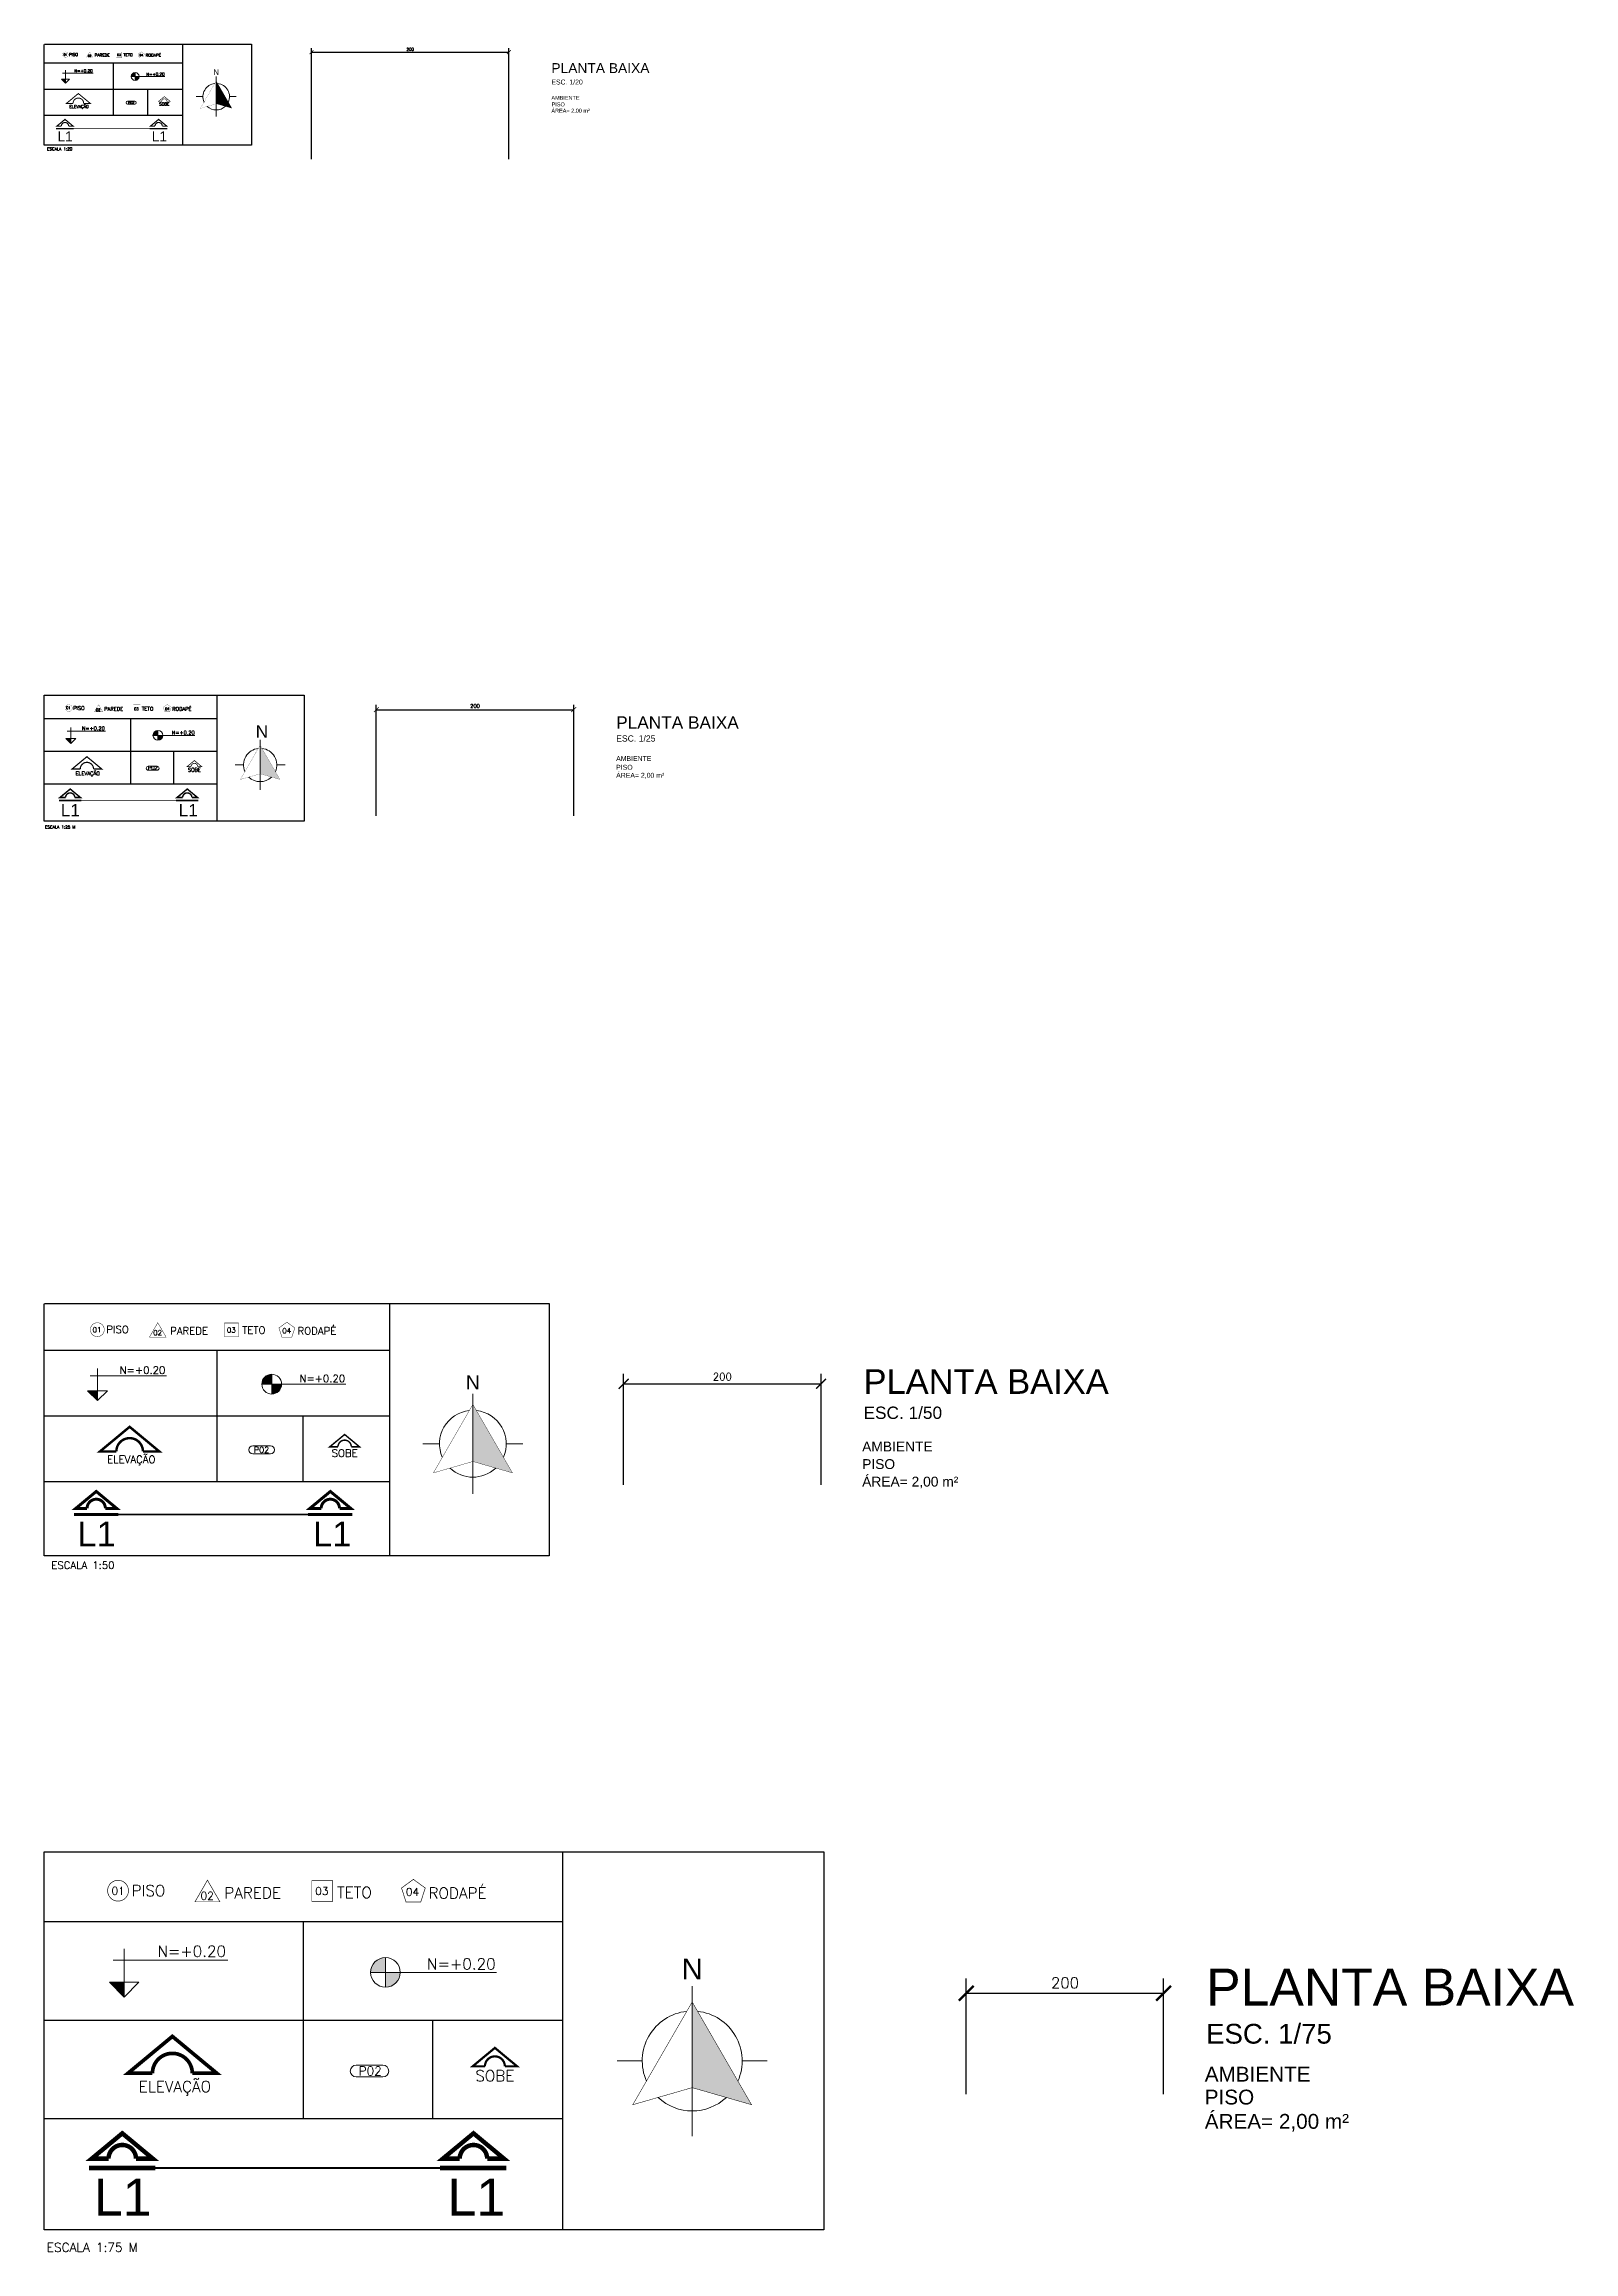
# Model space of a CAD drawing. Header units: millimetres. Extents: x 1206 to 1682, y 143 to 342.
# Drawn here: x 1243.6 to 1259.09, y 295.4 to 317.76 of the extents above; entities that cross this region are included whole.
import ezdxf
from ezdxf.enums import TextEntityAlignment as Align

# ---------------------------------------------------------------- set-up
doc = ezdxf.new("R2010")
doc.units = ezdxf.units.MM
doc.header["$PDMODE"] = 34
doc.header["$PDSIZE"] = -5
doc.linetypes.add('ACAD_ISO06W100', pattern=[37.5, 24, -3, 0.5, -3, 0.5, -3, 0.5, -3])
doc.layers.get('0').update_dxf_attribs({"color": 1})
doc.layers.get('DEFPOINTS').update_dxf_attribs({"lineweight": 0})
for name, color, linetype, lineweight in [('AR-CORTE', 96, 'ACAD_ISO06W100', 5), ('AR-COTA', 1, 'Continuous', 5), ('AR-SÍMBOLOS', 96, 'Continuous', 20), ('AR-TXT', 174, 'Continuous', 0), ('AR-TXT-AMBIENTE', 174, 'Continuous', 0), ('AR-TXT-ESPECIFICAÇÕES', 174, 'Continuous', 0), ('AR-TXT-ÁREA', 7, 'Continuous', 0)]:
    doc.layers.add(name, color=color, linetype=linetype, lineweight=lineweight)
doc.styles.add('100_TXT', font='arial.ttf', dxfattribs={"height": 0.5})
doc.styles.add('100_TXT_ESPECIFIC', font='romans.shx', dxfattribs={"height": 0.15})
doc.styles.add('100_TXT_ESQUADRIA', font='romans.shx', dxfattribs={"height": 0.12})
doc.styles.add('20_COTAS', font='romans.shx', dxfattribs={"height": 0.03})
doc.styles.add('20_TXT 1', font='arial.ttf', dxfattribs={"height": 0.1})
doc.styles.add('20_TXT 2', font='arial.ttf', dxfattribs={"height": 0.05})
doc.styles.add('20_TXT 3', font='arial.ttf', dxfattribs={"height": 0.04})
doc.styles.add('250_TXT', font='arial.ttf', dxfattribs={"height": 1.25})
doc.styles.add('25_COTAS', font='romans.shx', dxfattribs={"height": 0.038})
doc.styles.add('25_TXT', font='arial.ttf', dxfattribs={"height": 0.125})
doc.styles.add('25_TXT 1', font='arial.ttf', dxfattribs={"height": 0.125})
doc.styles.add('25_TXT 2', font='arial.ttf', dxfattribs={"height": 0.0625})
doc.styles.add('25_TXT 3', font='arial.ttf', dxfattribs={"height": 0.05})
doc.styles.add('25_TXT_ESPECIFIC', font='romans.shx', dxfattribs={"height": 0.0375})
doc.styles.add('50_COTAS', font='romans.shx', dxfattribs={"height": 0.075})
doc.styles.add('50_TXT 1', font='arial.ttf', dxfattribs={"height": 0.25})
doc.styles.add('50_TXT 2', font='arial.ttf', dxfattribs={"height": 0.125})
doc.styles.add('50_TXT 3', font='arial.ttf', dxfattribs={"height": 0.1})
doc.styles.add('75_COTAS', font='romans.shx', dxfattribs={"height": 0.11})
doc.styles.add('75_TXT 1', font='arial.ttf', dxfattribs={"height": 0.375})
doc.styles.add('75_TXT 2', font='arial.ttf', dxfattribs={"height": 0.2})
doc.styles.add('75_TXT 3', font='arial.ttf', dxfattribs={"height": 0.15})
doc.dimstyles.new('20', dxfattribs={"dimscale": 200, "dimtxt": 0.04, "dimasz": 0.0002, "dimexe": 0.0002, "dimexo": 0.0002, "dimgap": 7e-05, "dimtad": 1, "dimdec": 0, "dimlfac": 100, "dimzin": 0, "dimdsep": 46, "dimtxsty": '20_COTAS', "dimblk": 'ARCHTICK', "dimcen": 0.009, "dimclrd": 256, "dimclre": 256, "dimclrt": 7, "dimaunit": 1, "dimadec": 0, "dimazin": 0, "dimtfac": 0.05, "dimtdec": 0, "dimtix": 1, "dimtofl": 0, "dimtmove": 2, "dimatfit": 3, "dimldrblk": 'ARCHTICK', "dimfxl": 1, "dimtvp": 0.75, "dimtolj": 1, "dimtzin": 0, "dimarcsym": 0})
doc.dimstyles.new('25', dxfattribs={"dimscale": 250, "dimtxt": 0.05, "dimasz": 0.0002, "dimexe": 0.0002, "dimexo": 0.0002, "dimgap": 7e-05, "dimtad": 1, "dimdec": 0, "dimlfac": 100, "dimzin": 0, "dimdsep": 46, "dimtxsty": '25_COTAS', "dimblk": 'ARCHTICK', "dimcen": 0.009, "dimclrd": 256, "dimclre": 256, "dimclrt": 7, "dimaunit": 1, "dimadec": 0, "dimazin": 0, "dimtfac": 0.05, "dimtdec": 0, "dimtix": 1, "dimtofl": 0, "dimtmove": 2, "dimatfit": 3, "dimldrblk": 'ARCHTICK', "dimfxl": 1, "dimtvp": 0.75, "dimtolj": 1, "dimtzin": 0, "dimarcsym": 0})
doc.dimstyles.new('50', dxfattribs={"dimscale": 500, "dimtxt": 0.1, "dimasz": 0.0002, "dimexe": 0.0002, "dimexo": 0.0002, "dimgap": 7e-05, "dimtad": 1, "dimdec": 0, "dimlfac": 100, "dimzin": 0, "dimdsep": 46, "dimtxsty": '50_COTAS', "dimblk": 'ARCHTICK', "dimcen": 0.009, "dimclrd": 256, "dimclre": 256, "dimclrt": 7, "dimaunit": 1, "dimadec": 0, "dimazin": 0, "dimtfac": 0.05, "dimtdec": 0, "dimtix": 1, "dimtofl": 0, "dimtmove": 2, "dimatfit": 3, "dimldrblk": 'DOT', "dimfxl": 1, "dimtvp": 0.75, "dimtolj": 1, "dimtzin": 0, "dimarcsym": 0})
doc.dimstyles.new('75', dxfattribs={"dimscale": 500, "dimtxt": 0.15, "dimasz": 0.0003, "dimexe": 0.0003, "dimexo": 0.0002, "dimgap": 0.0001, "dimtad": 1, "dimdec": 0, "dimlfac": 100, "dimzin": 0, "dimdsep": 46, "dimtxsty": '75_COTAS', "dimblk": 'ARCHTICK', "dimcen": 0.00135, "dimclrd": 256, "dimclre": 256, "dimclrt": 7, "dimaunit": 1, "dimadec": 0, "dimazin": 0, "dimtfac": 0.05, "dimtdec": 0, "dimtix": 1, "dimtofl": 0, "dimtmove": 2, "dimatfit": 3, "dimldrblk": 'ARCHTICK', "dimfxl": 1, "dimtvp": 0.75, "dimtolj": 1, "dimtzin": 0, "dimarcsym": 0})

# ---------------------------------------------------------------- blocks, each defined once
blk = doc.blocks.new('_ArchTick')
at = {"color": 0, "linetype": 'ByBlock', "const_width": 0.15}
blk.add_lwpolyline([(-0.5, -0.5), (0.5, 0.5)], dxfattribs=at)
blk = doc.blocks.new('*D28')
at = {"layer": 'AR-COTA', "lineweight": -2, "transparency": 16777216}
for p, q in [((1252.938, 296.992), (1252.938, 298.166)), ((1254.938, 296.992), (1254.938, 298.166)), ((1252.938, 298.016), (1254.938, 298.016))]:
    blk.add_line(p, q, dxfattribs=at)
at = {"layer": 'DEFPOINTS', "color": 0, "transparency": 16777216}
for p in [(1254.938, 298.016), (1252.938, 296.892), (1254.938, 296.892)]:
    blk.add_point(p, dxfattribs=at)
at = {"layer": 'AR-COTA', "lineweight": -2, "transparency": 16777216, "xscale": 0.15, "yscale": 0.15, "zscale": 0.15, "rotation": 180}
blk.add_blockref('_ArchTick', (1252.938, 298.016), dxfattribs=at)
at = {"layer": 'AR-COTA', "lineweight": -2, "transparency": 16777216, "xscale": 0.15, "yscale": 0.15, "zscale": 0.15}
blk.add_blockref('_ArchTick', (1254.938, 298.016), dxfattribs=at)
at = {"layer": 'AR-COTA', "color": 7, "transparency": 16777216, "insert": (1253.938, 298.121), "char_height": 0.11, "attachment_point": 5, "style": '75_COTAS'}
blk.add_mtext('\\A1;200', dxfattribs=at)
blk = doc.blocks.new('*D29')
at = {"layer": 'AR-COTA', "lineweight": -2, "transparency": 16777216}
for p, q in [((1249.467, 303.166), (1249.467, 304.29)), ((1249.467, 304.19), (1251.467, 304.19)), ((1251.467, 303.166), (1251.467, 304.29))]:
    blk.add_line(p, q, dxfattribs=at)
at = {"layer": 'DEFPOINTS', "color": 0, "transparency": 16777216}
for p in [(1251.467, 304.19), (1249.467, 303.066), (1251.467, 303.066)]:
    blk.add_point(p, dxfattribs=at)
at = {"layer": 'AR-COTA', "lineweight": -2, "transparency": 16777216, "xscale": 0.1, "yscale": 0.1, "zscale": 0.1, "rotation": 180}
blk.add_blockref('_ArchTick', (1249.467, 304.19), dxfattribs=at)
at = {"layer": 'AR-COTA', "lineweight": -2, "transparency": 16777216, "xscale": 0.1, "yscale": 0.1, "zscale": 0.1}
blk.add_blockref('_ArchTick', (1251.467, 304.19), dxfattribs=at)
at = {"layer": 'AR-COTA', "color": 7, "transparency": 16777216, "insert": (1250.467, 304.262), "char_height": 0.075, "attachment_point": 5, "style": '50_COTAS'}
blk.add_mtext('\\A1;200', dxfattribs=at)
blk = doc.blocks.new('_DOT')
at = {"color": 0, "linetype": 'ByBlock'}
blk.add_line((-0.5, 0), (-1, 0), dxfattribs=at)
at = {"color": 0, "linetype": 'ByBlock', "const_width": 0.5}
blk.add_lwpolyline([(-0.25, 0, 1), (0.25, 0, 1)], format="xyb", close=True, dxfattribs=at)
blk = doc.blocks.new('*D30')
at = {"layer": 'AR-COTA', "lineweight": -2, "transparency": 16777216}
for p, q in [((1246.962, 309.945), (1246.962, 311.069)), ((1246.962, 311.019), (1248.962, 311.019)), ((1248.962, 309.945), (1248.962, 311.069))]:
    blk.add_line(p, q, dxfattribs=at)
at = {"layer": 'DEFPOINTS', "color": 0, "transparency": 16777216}
for p in [(1248.962, 311.019), (1246.962, 309.895), (1248.962, 309.895)]:
    blk.add_point(p, dxfattribs=at)
at = {"layer": 'AR-COTA', "lineweight": -2, "transparency": 16777216, "xscale": 0.05, "yscale": 0.05, "zscale": 0.05, "rotation": 180}
blk.add_blockref('_ArchTick', (1246.962, 311.019), dxfattribs=at)
at = {"layer": 'AR-COTA', "lineweight": -2, "transparency": 16777216, "xscale": 0.05, "yscale": 0.05, "zscale": 0.05}
blk.add_blockref('_ArchTick', (1248.962, 311.019), dxfattribs=at)
at = {"layer": 'AR-COTA', "color": 7, "transparency": 16777216, "insert": (1247.962, 311.056), "char_height": 0.038, "attachment_point": 5, "style": '25_COTAS'}
blk.add_mtext('\\A1;200', dxfattribs=at)
blk = doc.blocks.new('*D31')
at = {"layer": 'AR-COTA', "lineweight": -2, "transparency": 16777216}
for p, q in [((1246.305, 316.596), (1246.305, 317.72)), ((1246.305, 317.68), (1248.305, 317.68)), ((1248.305, 316.596), (1248.305, 317.72))]:
    blk.add_line(p, q, dxfattribs=at)
at = {"layer": 'DEFPOINTS', "color": 0, "transparency": 16777216}
for p in [(1248.305, 317.68), (1246.305, 316.556), (1248.305, 316.556)]:
    blk.add_point(p, dxfattribs=at)
at = {"layer": 'AR-COTA', "lineweight": -2, "transparency": 16777216, "xscale": 0.04, "yscale": 0.04, "zscale": 0.04, "rotation": 180}
blk.add_blockref('_ArchTick', (1246.305, 317.68), dxfattribs=at)
at = {"layer": 'AR-COTA', "lineweight": -2, "transparency": 16777216, "xscale": 0.04, "yscale": 0.04, "zscale": 0.04}
blk.add_blockref('_ArchTick', (1248.305, 317.68), dxfattribs=at)
at = {"layer": 'AR-COTA', "color": 7, "transparency": 16777216, "insert": (1247.305, 317.709), "char_height": 0.03, "attachment_point": 5, "style": '20_COTAS'}
blk.add_mtext('\\A1;200', dxfattribs=at)
blk = doc.blocks.new('SIMBOLO NIVEL PLANTA CM')
at = {"layer": 'AR-SÍMBOLOS'}
h = blk.add_hatch(color=256, dxfattribs=at)
h.paths.add_polyline_path([(461, 377.5), (461, 397.5, 0.414214), (441, 377.5)])
h.paths.add_polyline_path([(481, 377.5), (461, 377.5), (461, 357.5, 0.414214)])
for p, q in [((461, 397.5), (461, 357.5)), ((611, 377.5), (441, 377.5))]:
    blk.add_line(p, q, dxfattribs=at)
blk.add_circle((461, 377.5), 20, dxfattribs=at)
blk = doc.blocks.new('SIMBOLO NIVEL CORTE CM')
at = {"layer": 'AR-SÍMBOLOS'}
blk.add_hatch(color=256, dxfattribs=at).paths.add_polyline_path([(108.1, 344.2), (108.1, 364.2), (88.1, 364.2)])
for p, q in [((93.1, 394.2), (248.1, 394.2)), ((108.1, 409.2), (108.1, 344.2)), ((108.1, 344.2), (88.1, 364.2)), ((88.1, 364.2), (128.1, 364.2)), ((108.1, 344.2), (128.1, 364.2))]:
    blk.add_line(p, q, dxfattribs=at)
blk = doc.blocks.new('A$C743E314C')
at = {"layer": 'AR-CORTE', "ltscale": 0.25, "const_width": 0.06}
blk.add_lwpolyline([(0.266, 0.155), (0.038, 0.155), (0.452, 0.498), (0.865, 0.155), (0.637, 0.155, 1)], format="xyb", close=True, dxfattribs=at)
blk.add_lwpolyline([(0, 0.03), (0.897, 0.03)], dxfattribs=at)
blk = doc.blocks.new('SIMBOLO NIVEL PLANTA')
at = {"layer": 'AR-SÍMBOLOS'}
h = blk.add_hatch(color=256, dxfattribs=at)
h.paths.add_polyline_path([(4.61, 3.744), (4.61, 3.944, 0.414214), (4.41, 3.744)])
h.paths.add_polyline_path([(4.81, 3.744), (4.61, 3.744), (4.61, 3.544, 0.414214)])
for p, q in [((6.11, 3.744), (4.41, 3.744)), ((4.61, 3.944), (4.61, 3.544))]:
    blk.add_line(p, q, dxfattribs=at)
blk.add_circle((4.61, 3.744), 0.2, dxfattribs=at)
blk = doc.blocks.new('SIMBOLO NIVEL CORTE')
at = {"layer": 'AR-SÍMBOLOS'}
blk.add_hatch(color=256, dxfattribs=at).paths.add_polyline_path([(1.081, 3.412), (1.081, 3.612), (0.881, 3.612)])
for p, q in [((1.081, 4.062), (1.081, 3.412)), ((1.081, 3.412), (0.881, 3.612)), ((0.881, 3.612), (1.281, 3.612)), ((0.931, 3.912), (2.481, 3.912)), ((1.081, 3.412), (1.281, 3.612))]:
    blk.add_line(p, q, dxfattribs=at)
blk = doc.blocks.new('SIMBOLO ESQUADRIA')
at = {"layer": 'AR-SÍMBOLOS', "color": 7}
for p, q in [((4.227, 2.494), (4.587, 2.494)), ((4.587, 2.334), (4.227, 2.334))]:
    blk.add_line(p, q, dxfattribs=at)
for centre, start, end in [((4.227, 2.414), 90, 270), ((4.587, 2.414), 270, 90)]:
    blk.add_arc(centre, 0.08, start, end, dxfattribs=at)
blk = doc.blocks.new('NORTE-75')
at = {"layer": 'AR-SÍMBOLOS'}
h = blk.add_hatch(color=256, dxfattribs=at)
h.dxf.hatch_style = 1
h.paths.add_polyline_path([(1.916, 1.268), (1.315, 2.309), (1.315, 1.441)])
for p, q in [((1.315, 2.309), (1.315, 2.47)), ((1.315, 1.441), (1.315, 2.309)), ((0.808, 1.711), (0.555, 1.711)), ((1.821, 1.711), (2.074, 1.711)), ((1.315, 1.441), (1.315, 1.204)), ((1.315, 1.204), (1.315, 0.951))]:
    blk.add_line(p, q, dxfattribs=at)
at = {"layer": 'AR-SÍMBOLOS', "const_width": 0.00506}
blk.add_lwpolyline([(0.713, 1.268), (1.315, 1.441), (1.916, 1.268), (1.315, 2.309)], close=True, dxfattribs=at)
at = {"layer": 'AR-SÍMBOLOS'}
for start, end in [(96.2233, 203.7767), (336.2233, 83.7767), (226.8411, 313.1589)]:
    blk.add_arc((1.315, 1.711), 0.506, start, end, dxfattribs=at)
blk = doc.blocks.new('NORTE-50')
at = {"layer": 'AR-SÍMBOLOS'}
h = blk.add_hatch(color=256, dxfattribs=at)
h.dxf.hatch_style = 1
h.paths.add_polyline_path([(1.244, 0.84), (0.843, 1.534), (0.843, 0.956)])
for p, q in [((0.843, 1.534), (0.843, 1.642)), ((0.843, 0.956), (0.843, 1.534)), ((0.506, 1.135), (0.337, 1.135)), ((1.181, 1.135), (1.35, 1.135)), ((0.843, 0.956), (0.843, 0.798)), ((0.843, 0.798), (0.843, 0.629))]:
    blk.add_line(p, q, dxfattribs=at)
at = {"layer": 'AR-SÍMBOLOS', "const_width": 0.00338}
blk.add_lwpolyline([(0.443, 0.84), (0.843, 0.956), (1.244, 0.84), (0.843, 1.534)], close=True, dxfattribs=at)
at = {"layer": 'AR-SÍMBOLOS'}
for start, end in [(96.2233, 203.7767), (336.2233, 83.7767), (226.8411, 313.1589)]:
    blk.add_arc((0.843, 1.135), 0.338, start, end, dxfattribs=at)
blk = doc.blocks.new('Norte-25')
at = {"layer": 'AR-SÍMBOLOS'}
h = blk.add_hatch(color=256, dxfattribs=at)
h.dxf.hatch_style = 1
h.paths.add_polyline_path([(0.639, 0.423), (0.438, 0.77), (0.438, 0.48)])
for p, q in [((0.438, 0.77), (0.438, 0.823)), ((0.438, 0.48), (0.438, 0.77)), ((0.269, 0.57), (0.185, 0.57)), ((0.438, 0.48), (0.438, 0.401)), ((0.607, 0.57), (0.691, 0.57)), ((0.438, 0.401), (0.438, 0.317))]:
    blk.add_line(p, q, dxfattribs=at)
at = {"layer": 'AR-SÍMBOLOS', "const_width": 0.00169}
blk.add_lwpolyline([(0.238, 0.423), (0.438, 0.48), (0.639, 0.423), (0.438, 0.77)], close=True, dxfattribs=at)
at = {"layer": 'AR-SÍMBOLOS'}
for start, end in [(96.2233, 203.7767), (336.2233, 83.7767), (226.8411, 313.1589)]:
    blk.add_arc((0.438, 0.57), 0.169, start, end, dxfattribs=at)
blk = doc.blocks.new('Norte-20')
at = {"layer": 'AR-SÍMBOLOS'}
h = blk.add_hatch(color=256, dxfattribs=at)
h.dxf.hatch_style = 1
h.paths.add_polyline_path([(0.503, 0.373), (0.343, 0.651), (0.343, 0.419)])
for p, q in [((0.343, 0.651), (0.343, 0.694)), ((0.208, 0.491), (0.14, 0.491)), ((0.343, 0.419), (0.343, 0.651)), ((0.478, 0.491), (0.545, 0.491)), ((0.343, 0.419), (0.343, 0.356)), ((0.343, 0.356), (0.343, 0.289))]:
    blk.add_line(p, q, dxfattribs=at)
at = {"layer": 'AR-SÍMBOLOS', "const_width": 0.00135}
blk.add_lwpolyline([(0.183, 0.373), (0.343, 0.419), (0.503, 0.373), (0.343, 0.651)], close=True, dxfattribs=at)
at = {"layer": 'AR-SÍMBOLOS'}
for start, end in [(96.2233, 203.7767), (336.2233, 83.7767), (226.8411, 313.1589)]:
    blk.add_arc((0.343, 0.491), 0.135, start, end, dxfattribs=at)

msp = doc.modelspace()

# ---------------------------------------------------------------- linework, layer by layer
for p, q in [((1243.5969, 316.7382), (1243.5969, 317.7592)), ((1243.5989, 317.7612), (1245.6969, 317.7612)), ((1244.9969, 317.7592), (1244.9969, 316.7382)), ((1245.6969, 317.7612), (1245.6969, 316.7382)), ((1243.5969, 317.5716), (1244.9969, 317.5716)), ((1244.2969, 317.5716), (1244.2969, 317.0382)), ((1243.5969, 317.3049), (1244.9969, 317.3049)), ((1244.6469, 317.0382), (1244.6469, 317.3049)), ((1244.9969, 317.0382), (1243.5969, 317.0382)), ((1245.6969, 316.7382), (1243.5969, 316.7382)), ((1243.5969, 309.8892), (1243.5969, 311.1654)), ((1243.5969, 311.1654), (1246.2299, 311.1654)), ((1245.3469, 311.1654), (1245.3469, 309.8892)), ((1246.2299, 311.1654), (1246.2299, 309.8892)), ((1243.5969, 310.9309), (1245.3469, 310.9309)), ((1244.4719, 310.9309), (1244.4719, 310.2642)), ((1243.5969, 310.5976), (1245.3469, 310.5976)), ((1244.9094, 310.2642), (1244.9094, 310.5976)), ((1245.3469, 310.2642), (1243.5969, 310.2642)), ((1246.2299, 309.8892), (1243.5969, 309.8892)), ((1243.5969, 302.4471), (1243.5969, 304.9995)), ((1243.6019, 305.0045), (1248.712, 305.0045)), ((1247.0969, 304.9995), (1247.0969, 302.4471)), ((1248.712, 305.0045), (1248.712, 302.4471)), ((1243.5969, 304.5305), (1247.0969, 304.5305)), ((1245.3469, 304.5305), (1245.3469, 303.1971)), ((1243.5969, 303.8638), (1247.0969, 303.8638)), ((1246.2219, 303.1971), (1246.2219, 303.8638)), ((1247.0969, 303.1971), (1243.5969, 303.1971)), ((1248.712, 302.4471), (1243.5969, 302.4471)), ((1243.5969, 299.4471), (1251.4959, 299.4471)), ((1243.5969, 295.6185), (1243.5969, 299.4471)), ((1248.8469, 299.4471), (1248.8469, 295.6185)), ((1251.4959, 299.4471), (1251.4959, 295.6185)), ((1243.5969, 298.7435), (1248.8469, 298.7435)), ((1246.2219, 298.7435), (1246.2219, 296.7435)), ((1243.5969, 297.7435), (1248.8469, 297.7435)), ((1247.5344, 296.7435), (1247.5344, 297.7435)), ((1248.8469, 296.7435), (1243.5969, 296.7435)), ((1251.4959, 295.6185), (1243.5969, 295.6185))]:
    msp.add_line(p, q)
at = {"layer": 'AR-CORTE', "ltscale": 0.05}
for points, const_width in [([(1243.8971, 316.9055), (1244.6663, 316.9055)], 0.006), ([(1243.9721, 310.0983), (1244.9337, 310.0983)], 0.0075), ([(1244.3473, 302.8653), (1246.2704, 302.8653)], 0.015), ([(1244.7225, 296.2458), (1247.6072, 296.2458)], 0.0225)]:
    msp.add_lwpolyline(points, dxfattribs=dict(at, const_width=const_width))
at = {"layer": 'AR-SÍMBOLOS', "color": 7}
for p, q in [((1244.6506, 310.4455), (1244.7406, 310.4455)), ((1244.7406, 310.4055), (1244.6506, 310.4055)), ((1246.7582, 297.2873), (1247.0282, 297.2873)), ((1247.0282, 297.1673), (1246.7582, 297.1673))]:
    msp.add_line(p, q, dxfattribs=at)
at = {"layer": 'AR-SÍMBOLOS'}
for points, const_width in [([(1243.8123, 317.6264, 1), (1243.8123, 317.6826, 1)], 0.00169), ([(1243.9433, 317.2609), (1243.8232, 317.1612), (1243.8895, 317.1612, -1), (1243.9971, 317.1612), (1244.0634, 317.1612)], 0.01), ([(1244.8145, 317.2299), (1244.7544, 317.1801), (1244.7876, 317.1801, -1), (1244.8414, 317.1801), (1244.8746, 317.1801)], 0.006), ([(1243.8464, 310.9994, 1), (1243.8464, 311.0697, 1)], 0.00211), ([(1244.0299, 310.5426), (1243.8797, 310.418), (1243.9626, 310.418, -1), (1244.0972, 310.418), (1244.1801, 310.418)], 0.0125), ([(1245.1189, 310.5038), (1245.0438, 310.4415), (1245.0853, 310.4415, -1), (1245.1526, 310.4415), (1245.194, 310.4415)], 0.0075), ([(1244.1354, 304.6675, 1), (1244.1354, 304.8081, 1)], 0.00422), ([(1244.4629, 303.7538), (1244.1626, 303.5047), (1244.3283, 303.5047, -1), (1244.5975, 303.5047), (1244.7632, 303.5047)], 0.025), ([(1246.6409, 303.6763), (1246.4908, 303.5517), (1246.5736, 303.5517, -1), (1246.7082, 303.5517), (1246.7911, 303.5517)], 0.015), ([(1244.3455, 298.9491, 1), (1244.3455, 299.1601, 1)], 0.00633), ([(1244.8959, 297.5786), (1244.4455, 297.2049), (1244.694, 297.2049, -1), (1245.0978, 297.2049), (1245.3464, 297.2049)], 0.0375), ([(1248.163, 297.4623), (1247.9377, 297.2754), (1248.062, 297.2754, -1), (1248.2639, 297.2754), (1248.3882, 297.2754)], 0.0225)]:
    msp.add_lwpolyline(points, format="xyb", close=True, dxfattribs=dict(at, const_width=const_width))
for points, const_width in [([(1244.0235, 317.6244), (1244.0573, 317.6829), (1244.091, 317.6244)], 0.00169), ([(1244.3841, 317.6818), (1244.3841, 317.6256), (1244.3278, 317.6256), (1244.3278, 317.6818)], 0.00169), ([(1244.5804, 317.6851), (1244.5483, 317.6617), (1244.5606, 317.624), (1244.6002, 317.624), (1244.6125, 317.6617)], 0.00169), ([(1244.1062, 310.997), (1244.1483, 311.07), (1244.1905, 310.997)], 0.00211), ([(1244.5711, 311.0687), (1244.5711, 310.9984), (1244.5008, 310.9984), (1244.5008, 311.0687)], 0.00211), ([(1244.8437, 311.0728), (1244.8036, 311.0436), (1244.8189, 310.9965), (1244.8685, 310.9965), (1244.8838, 311.0436)], 0.00211), ([(1244.6635, 304.6626), (1244.7479, 304.8088), (1244.8322, 304.6626)], 0.00422), ([(1245.5648, 304.8061), (1245.5648, 304.6655), (1245.4242, 304.6655), (1245.4242, 304.8061)], 0.00422), ([(1246.0557, 304.8142), (1245.9754, 304.7559), (1246.0061, 304.6616), (1246.1053, 304.6616), (1246.1359, 304.7559)], 0.00422), ([(1245.1247, 298.9418), (1245.2512, 299.161), (1245.3778, 298.9418)], 0.00633), ([(1246.5195, 299.157), (1246.5195, 298.9461), (1246.3086, 298.9461), (1246.3086, 299.157)], 0.00633), ([(1247.3374, 299.1692), (1247.217, 299.0817), (1247.263, 298.9402), (1247.4117, 298.9402), (1247.4577, 299.0817)], 0.00633)]:
    msp.add_lwpolyline(points, close=True, dxfattribs=dict(at, const_width=const_width))
at = {"layer": 'AR-SÍMBOLOS', "color": 7}
for centre, radius, start, end in [((1244.6506, 310.4255), 0.02, 90, 270), ((1244.7406, 310.4255), 0.02, 270, 90), ((1246.7582, 297.2273), 0.06, 90, 270), ((1247.0282, 297.2273), 0.06, 270, 90)]:
    msp.add_arc(centre, radius, start, end, dxfattribs=at)

# ---------------------------------------------------------------- block references
at = {"layer": 'AR-CORTE'}
for p, xscale, yscale, zscale in [((1243.7177, 316.8995), 0.1999999999999886, 0.1999999999999886, 0.1999999999999886), ((1244.6663, 316.8995), 0.1999999999999886, 0.1999999999999886, 0.1999999999999886), ((1243.7478, 310.0908), 0.25, 0.25, 0.25), ((1244.9337, 310.0908), 0.25, 0.25, 0.25), ((1243.8988, 302.8503), 0.5, 0.5, 0.5), ((1246.2704, 302.8503), 0.5, 0.5, 0.5), ((1244.0497, 296.2233), 0.75, 0.75, 0.75), ((1247.6072, 296.2233), 0.75, 0.75, 0.75)]:
    msp.add_blockref('A$C743E314C', p, dxfattribs=dict(at, xscale=xscale, yscale=yscale, zscale=zscale))
at = {"layer": 'AR-SÍMBOLOS'}
for name, p, xscale, yscale, zscale in [('SIMBOLO NIVEL CORTE', (1243.5969, 316.685), 0.1999999999999886, 0.1999999999999886, 0.1999999999999886), ('SIMBOLO NIVEL PLANTA', (1243.5969, 316.685), 0.1999999999999886, 0.1999999999999886, 0.1999999999999886), ('SIMBOLO ESQUADRIA', (1243.5969, 316.685), 0.1999999999999886, 0.1999999999999886, 0.1999999999999886), ('SIMBOLO NIVEL CORTE CM', (1243.5969, 309.815), 0.002499999999997726, 0.002499999999997726, 0.002499999999997726), ('SIMBOLO NIVEL PLANTA CM', (1243.5969, 309.815), 0.002499999999997726, 0.002499999999997726, 0.002499999999997726), ('SIMBOLO NIVEL CORTE', (1243.5969, 302.3142), 0.5, 0.5, 0.5), ('SIMBOLO NIVEL PLANTA', (1243.5969, 302.3142), 0.5, 0.5, 0.5), ('SIMBOLO ESQUADRIA', (1243.5969, 302.3142), 0.5, 0.5, 0.5), ('SIMBOLO NIVEL CORTE CM', (1243.5969, 295.396), 0.007499999999993179, 0.007499999999993179, 0.007499999999993179), ('SIMBOLO NIVEL PLANTA CM', (1243.5969, 295.396), 0.007499999999993179, 0.007499999999993179, 0.007499999999993179)]:
    msp.add_blockref(name, p, dxfattribs=dict(at, xscale=xscale, yscale=yscale, zscale=zscale))
for name, p in [('Norte-20', (1244.9969, 316.7382)), ('Norte-25', (1245.3469, 309.8892)), ('NORTE-50', (1247.0969, 302.4471)), ('NORTE-75', (1248.8469, 295.6185))]:
    msp.add_blockref(name, p, dxfattribs=at)

# ---------------------------------------------------------------- texts
at = {"layer": 'AR-CORTE', "ltscale": 0.25}
for height, style, p in [(0.1, '100_TXT', (1243.8092, 316.7769)), (0.1, '100_TXT', (1244.7644, 316.7769)), (0.125, '25_TXT', (1243.8622, 309.9376)), (0.125, '25_TXT', (1245.0563, 309.9376)), (0.25, '100_TXT', (1244.1276, 302.5438)), (0.25, '100_TXT', (1246.5157, 302.5438)), (0.375, '100_TXT', (1244.3929, 295.7635)), (0.375, '100_TXT', (1247.9752, 295.7635))]:
    msp.add_text('L1', height=height, dxfattribs=dict(at, style=style)).set_placement(p, align=Align.CENTER)
at = {"layer": 'AR-SÍMBOLOS', "color": 7}
for s, height, style, p in [('01', 0.021, '100_TXT_ESPECIFIC', (1243.811, 317.6439)), ('02', 0.021, '100_TXT_ESPECIFIC', (1244.0567, 317.6317)), ('03', 0.021, '100_TXT_ESPECIFIC', (1244.3551, 317.6426)), ('04', 0.021, '100_TXT_ESPECIFIC', (1244.5799, 317.6399)), ('P02', 0.024, '100_TXT_ESQUADRIA', (1244.4776, 317.1557)), ('P02', 0.0375, '25_TXT_ESPECIFIC', (1244.6978, 310.4108)), ('01', 0.0525, '100_TXT_ESPECIFIC', (1244.1321, 304.7112)), ('02', 0.0525, '100_TXT_ESPECIFIC', (1244.7465, 304.6809)), ('03', 0.0525, '100_TXT_ESPECIFIC', (1245.4923, 304.7081)), ('04', 0.0525, '100_TXT_ESPECIFIC', (1246.0545, 304.7013)), ('P02', 0.06, '100_TXT_ESQUADRIA', (1245.7987, 303.4908)), ('P02', 0.09, '100_TXT_ESQUADRIA', (1246.8996, 297.1832))]:
    msp.add_text(s, height=height, dxfattribs=dict(at, style=style)).set_placement(p, align=Align.CENTER)
for height, style, p in [(0.03, '100_TXT_ESPECIFIC', (1244.0881, 317.4758)), (0.03, '100_TXT_ESPECIFIC', (1244.8165, 317.4416)), (0.0375, '25_TXT_ESPECIFIC', (1244.2109, 310.8112)), (0.0375, '25_TXT_ESPECIFIC', (1245.1214, 310.7685)), (0.075, '100_TXT_ESPECIFIC', (1244.825, 304.2911)), (0.075, '100_TXT_ESPECIFIC', (1246.6459, 304.2057)), (0.1125, '100_TXT_ESPECIFIC', (1245.439, 298.3845)), (0.1125, '100_TXT_ESPECIFIC', (1248.1704, 298.2563))]:
    msp.add_text('N=+0.20', height=height, dxfattribs=dict(at, style=style)).set_placement(p, align=Align.RIGHT)
for s, height, style, p in [('N', 0.0563, '250_TXT', (1245.3114, 317.4496)), ('01', 0.02625, '25_TXT_ESPECIFIC', (1243.82, 311.0251)), ('02', 0.02625, '25_TXT_ESPECIFIC', (1244.122, 311.0042)), ('03', 0.02625, '25_TXT_ESPECIFIC', (1244.5092, 311.0139)), ('04', 0.02625, '25_TXT_ESPECIFIC', (1244.8214, 311.0139)), ('N', 0.125, '25_TXT', (1245.7398, 310.7348)), ('N', 0.1406, '250_TXT', (1247.8694, 304.1333)), ('01', 0.07875, '100_TXT_ESPECIFIC', (1244.2775, 299.0138)), ('02', 0.07875, '100_TXT_ESPECIFIC', (1245.1807, 298.9633)), ('03', 0.07875, '100_TXT_ESPECIFIC', (1246.3417, 299.0114)), ('04', 0.07875, '100_TXT_ESPECIFIC', (1247.2619, 299.0029)), ('N', 0.2109, '250_TXT', (1250.0551, 298.1553))]:
    msp.add_text(s, height=height, dxfattribs=dict(at, style=style)).set_placement(p)
at = {"layer": 'AR-TXT', "attachment_point": 1}
for insert, char_height, style in [((1248.7352, 317.5687), 0.1, '20_TXT 1'), ((1249.3916, 310.9513), 0.125, '25_TXT 1'), ((1251.8974, 304.338), 0.25, '50_TXT 1'), ((1255.3681, 298.2662), 0.375, '75_TXT 1')]:
    msp.add_mtext_dynamic_manual_height_columns('PLANTA BAIXA', width=14.364558, gutter_width=10, heights=[0], dxfattribs=dict(at, insert=insert, char_height=char_height, style=style))
at = {"layer": 'AR-TXT-AMBIENTE', "attachment_point": 1}
for insert, char_height, style in [((1248.7352, 317.2374), 0.04, '20_TXT 3'), ((1249.3916, 310.5495), 0.05, '25_TXT 3'), ((1251.8837, 303.604), 0.1, '50_TXT 3'), ((1255.3544, 297.2711), 0.15, '75_TXT 3')]:
    msp.add_mtext_dynamic_manual_height_columns('AMBIENTE', width=14.364558, gutter_width=10, heights=[0], dxfattribs=dict(at, insert=insert, char_height=char_height, style=style))
at = {"layer": 'AR-TXT-ESPECIFICAÇÕES'}
for s, height, style, p in [('PISO', 0.03, '100_TXT_ESPECIFIC', (1243.8488, 317.6406)), ('PAREDE', 0.03, '100_TXT_ESPECIFIC', (1244.1077, 317.6349)), ('TETO', 0.03, '100_TXT_ESPECIFIC', (1244.3996, 317.6379)), ('RODAPÉ', 0.03, '100_TXT_ESPECIFIC', (1244.6239, 317.6345)), ('PISO', 0.0375, '25_TXT_ESPECIFIC', (1243.8921, 311.016)), ('PAREDE', 0.0375, '25_TXT_ESPECIFIC', (1244.2053, 311.0085)), ('TETO', 0.0375, '25_TXT_ESPECIFIC', (1244.5861, 311.0099)), ('RODAPÉ', 0.0375, '25_TXT_ESPECIFIC', (1244.8946, 311.0079)), ('ESCALA 1:25 M', 0.03, '100_TXT_ESQUADRIA', (1243.6057, 309.815)), ('PISO', 0.075, '100_TXT_ESPECIFIC', (1244.2266, 304.703)), ('PAREDE', 0.075, '100_TXT_ESPECIFIC', (1244.874, 304.6888)), ('TETO', 0.075, '100_TXT_ESPECIFIC', (1245.6037, 304.6963)), ('RODAPÉ', 0.075, '100_TXT_ESPECIFIC', (1246.1644, 304.6878)), ('PISO', 0.1125, '100_TXT_ESPECIFIC', (1244.4824, 298.9989)), ('PAREDE', 0.1125, '100_TXT_ESPECIFIC', (1245.4222, 298.9762)), ('TETO', 0.1125, '100_TXT_ESPECIFIC', (1246.5646, 298.9805)), ('RODAPÉ', 0.1125, '100_TXT_ESPECIFIC', (1247.4901, 298.9747)), ('ESCALA 1:75 M', 0.09, '100_TXT_ESQUADRIA', (1243.6232, 295.396))]:
    msp.add_text(s, height=height, dxfattribs=dict(at, style=style)).set_placement(p)
at = {"layer": 'AR-TXT-ESPECIFICAÇÕES', "style": '100_TXT_ESPECIFIC'}
for s, height, p in [('ELEVAÇÃO', 0.03, (1243.9501, 317.1141)), ('SOBE', 0.03, (1244.8145, 317.1396)), ('SOBE', 0.075, (1246.6408, 303.4505)), ('ELEVAÇÃO', 0.075, (1244.4799, 303.3868))]:
    msp.add_text(s, height=height, dxfattribs=at).set_placement(p, align=Align.CENTER)
at = {"layer": 'AR-TXT-ESPECIFICAÇÕES', "color": 174}
for s, height, style, p in [('ESCALA 1:20', 0.03, '100_TXT_ESPECIFIC', (1243.754, 316.685)), ('ELEVAÇÃO', 0.0375, '25_TXT_ESPECIFIC', (1244.0384, 310.3543)), ('SOBE', 0.0375, '25_TXT_ESPECIFIC', (1245.1189, 310.3909)), ('ESCALA 1:50', 0.075, '100_TXT_ESPECIFIC', (1243.9897, 302.3142)), ('SOBE', 0.1125, '100_TXT_ESPECIFIC', (1248.1628, 297.1235)), ('ELEVAÇÃO', 0.1125, '100_TXT_ESPECIFIC', (1244.9214, 297.0136))]:
    msp.add_text(s, height=height, dxfattribs=dict(at, style=style)).set_placement(p, align=Align.CENTER)
at = {"layer": 'AR-TXT-ESPECIFICAÇÕES', "attachment_point": 1}
for s, insert, char_height, style in [('ESC. 1/20', (1248.7352, 317.4025), 0.05, '20_TXT 2'), ('PISO', (1248.7377, 317.1709), 0.04, '20_TXT 3'), ('ESC. 1/25', (1249.3916, 310.7584), 0.0625, '25_TXT 2'), ('PISO', (1249.3916, 310.4604), 0.05, '25_TXT 3'), ('ESC. 1/50', (1251.8974, 303.9588), 0.125, '50_TXT 2'), ('PISO', (1251.8837, 303.4264), 0.1, '50_TXT 3'), ('ESC. 1/75', (1255.3681, 297.7054), 0.2, '75_TXT 2'), ('PISO', (1255.3544, 297.0388), 0.15, '75_TXT 3')]:
    msp.add_mtext_dynamic_manual_height_columns(s, width=14.364558, gutter_width=10, heights=[0], dxfattribs=dict(at, insert=insert, char_height=char_height, style=style))
at = {"layer": 'AR-TXT-ÁREA', "attachment_point": 1}
for insert, char_height, style in [((1248.7352, 317.1069), 0.04, '20_TXT 3'), ((1249.3916, 310.3792), 0.05, '25_TXT 3'), ((1251.8837, 303.2488), 0.1, '50_TXT 3'), ((1255.3544, 296.7929), 0.15, '75_TXT 3')]:
    msp.add_mtext_dynamic_manual_height_columns('ÁREA= 2,00 m²', width=14.364558, gutter_width=10, heights=[0], dxfattribs=dict(at, insert=insert, char_height=char_height, style=style))

# ---------------------------------------------------------------- dimensions: what is measured, and where the dimension line sits
at = {"layer": 'AR-COTA'}
for base, p1, p2, dimstyle, picture, middle in [((1248.3053, 317.6805), (1246.3053, 316.5564), (1248.3053, 316.5564), '20', '*D31', (1247.3053, 317.7095)), ((1248.9618, 311.0191), (1246.9618, 309.895), (1248.9618, 309.895), '25', '*D30', (1247.9618, 311.0556)), ((1251.4675, 304.1899), (1249.4675, 303.0658), (1251.4675, 303.0658), '50', '*D29', (1250.4675, 304.2624)), ((1254.9382, 298.0157), (1252.9382, 296.8916), (1254.9382, 296.8916), '75', '*D28', (1253.9382, 298.1207))]:
    dim = msp.add_linear_dim(base=base, p1=p1, p2=p2, dimstyle=dimstyle, dxfattribs=at)
    dim.commit()
    dim.dimension.update_dxf_attribs({"geometry": picture, "text_midpoint": middle})

doc.saveas('drawing.dxf')
